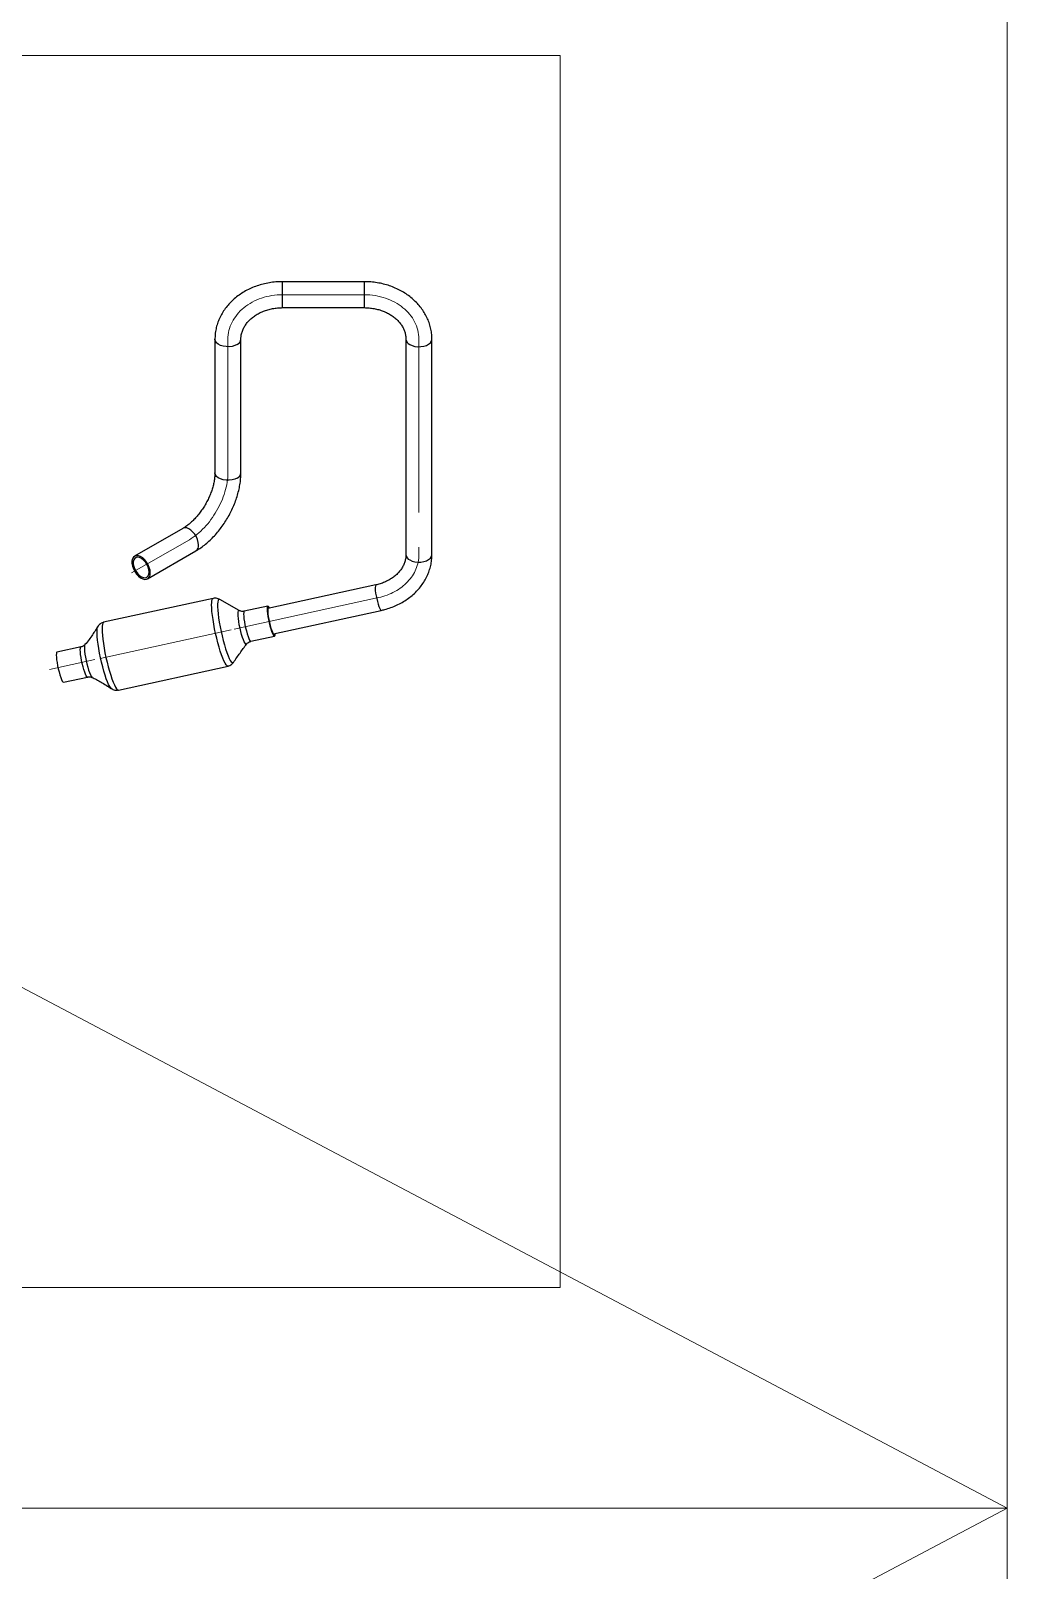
# Model space of a CAD drawing. Header units: millimetres. Extents: x -274 to 1592, y -149 to 3482.
# Drawn here: x 1234 to 1592, y 1859 to 2423 of the extents above; entities that cross this region are included whole.
import ezdxf

# ---------------------------------------------------------------- set-up
doc = ezdxf.new("R2010")
doc.units = ezdxf.units.MM
doc.header["$LTSCALE"] = 5
doc.linetypes.add('CENTERX2', pattern=[20.32, 12.7, -2.54, 2.54, -2.54])
doc.layers.add('Dimensão', color=252, linetype='Continuous', lineweight=13)

msp = doc.modelspace()

# ---------------------------------------------------------------- linework, layer by layer
at = {"color": 7, "linetype": 'Continuous', "lineweight": 25}
for p, q in [((1356.16, 2331.498), (1326.16, 2331.498)), ((1326.16, 2321.973), (1326.16, 2331.498)), ((1356.16, 2321.973), (1356.16, 2331.498)), ((1326.16, 2321.973), (1356.16, 2321.973)), ((1301.397, 2310.404), (1301.397, 2261.412)), ((1310.922, 2261.412), (1310.922, 2310.404)), ((1371.397, 2310.404), (1371.397, 2231.435)), ((1380.922, 2231.435), (1380.922, 2310.404)), ((1289.637, 2241.042), (1271.959, 2230.837)), ((1276.721, 2222.587), (1294.399, 2232.793)), ((1360.318, 2220.313), (1320.832, 2211.674)), ((1300.765, 2215.408), (1260.587, 2206.618)), ((1310.286, 2210.938), (1303.137, 2215.019)), ((1320.776, 2212.57), (1312.167, 2210.686)), ((1322.868, 2202.369), (1362.354, 2211.008)), ((1258.481, 2205.1), (1258.497, 2205.126)), ((1314.582, 2199.647), (1323.191, 2201.531)), ((1252.312, 2197.59), (1243.502, 2195.663)), ((1266.016, 2181.805), (1306.194, 2190.595)), ((1308.18, 2191.931), (1308.198, 2191.957)), ((1245.917, 2184.624), (1254.727, 2186.551))]:
    msp.add_line(p, q, dxfattribs=at)
at = {"color": 7, "linetype": 'CENTERX2', "lineweight": 18}
for p, q in [((1326.16, 2326.735), (1356.16, 2326.735)), ((1306.16, 2261.412), (1306.16, 2310.404)), ((1376.16, 2310.404), (1376.16, 2231.435)), ((1270.876, 2224.712), (1292.018, 2236.917)), ((1361.336, 2215.66), (1308.417, 2204.082)), ((1259.394, 2193.356), (1307.387, 2203.857)), ((1257.427, 2192.926), (1240.802, 2189.288))]:
    msp.add_line(p, q, dxfattribs=at)
at = {"color": 7, "linetype": 'Continuous', "lineweight": 25, "flags": 128}
for points in [[(1309.527, 2308.46), (1308.66, 2308.064), (1307.658, 2307.795), (1306.575, 2307.666), (1305.47, 2307.684), (1304.402, 2307.849), (1303.428, 2308.152), (1302.602, 2308.577), (1301.968, 2309.1), (1301.56, 2309.693), (1301.399, 2310.325), (1301.397, 2310.406)], [(1372.792, 2308.46), (1373.66, 2308.064), (1374.662, 2307.795), (1375.745, 2307.666), (1376.85, 2307.684), (1377.918, 2307.849), (1378.892, 2308.152), (1379.718, 2308.577), (1380.352, 2309.1), (1380.76, 2309.693), (1380.92, 2310.325), (1380.922, 2310.406)], [(1309.527, 2259.468), (1308.66, 2259.072), (1307.658, 2258.802), (1306.575, 2258.673), (1305.47, 2258.692), (1304.402, 2258.857), (1303.428, 2259.16), (1302.602, 2259.584), (1301.968, 2260.107), (1301.56, 2260.7), (1301.399, 2261.332), (1301.397, 2261.412)], [(1295.385, 2234.973), (1295.295, 2235.922), (1295.027, 2236.925), (1294.597, 2237.928), (1294.029, 2238.876), (1293.352, 2239.718), (1292.603, 2240.409), (1291.822, 2240.912), (1291.052, 2241.2), (1290.334, 2241.257), (1289.707, 2241.08), (1289.637, 2241.042)], [(1277.708, 2224.768), (1277.617, 2225.717), (1277.349, 2226.72), (1276.92, 2227.722), (1276.351, 2228.67), (1275.674, 2229.513), (1274.925, 2230.204), (1274.144, 2230.707), (1273.374, 2230.995), (1272.656, 2231.052), (1272.029, 2230.875), (1271.527, 2230.473), (1271.176, 2229.869), (1270.995, 2229.094), (1270.995, 2228.192), (1271.176, 2227.209), (1271.527, 2226.199), (1272.029, 2225.218), (1272.656, 2224.316), (1273.374, 2223.544), (1274.144, 2222.943), (1274.925, 2222.545), (1275.674, 2222.371), (1276.351, 2222.432), (1276.92, 2222.723), (1277.349, 2223.229), (1277.617, 2223.924), (1277.708, 2224.768)], [(1277.248, 2225.033), (1277.157, 2225.921), (1276.888, 2226.859), (1276.46, 2227.787), (1275.898, 2228.648), (1275.239, 2229.387), (1274.523, 2229.958), (1273.795, 2230.325), (1273.102, 2230.465), (1272.486, 2230.37), (1271.987, 2230.044), (1271.636, 2229.509), (1271.455, 2228.798), (1271.455, 2227.957), (1271.636, 2227.037), (1271.987, 2226.096), (1272.486, 2225.195), (1273.102, 2224.388), (1273.795, 2223.728), (1274.523, 2223.255), (1275.239, 2223), (1275.898, 2222.977), (1276.46, 2223.19), (1276.888, 2223.623), (1277.157, 2224.251), (1277.248, 2225.033)], [(1372.792, 2229.491), (1373.66, 2229.095), (1374.662, 2228.825), (1375.745, 2228.696), (1376.85, 2228.714), (1377.918, 2228.88), (1378.892, 2229.183), (1379.718, 2229.607), (1380.352, 2230.13), (1380.76, 2230.723), (1380.92, 2231.355), (1380.922, 2231.435)], [(1300.192, 2213.018), (1300.224, 2213.941), (1300.32, 2214.651), (1300.477, 2215.134), (1300.692, 2215.382), (1300.765, 2215.408)], [(1306.193, 2190.595), (1306.139, 2190.589), (1305.844, 2190.703), (1305.503, 2191.058), (1305.123, 2191.644), (1304.711, 2192.452), (1304.275, 2193.465), (1303.823, 2194.663), (1303.365, 2196.024), (1302.909, 2197.521), (1302.464, 2199.124), (1302.038, 2200.803), (1301.641, 2202.525), (1301.28, 2204.256), (1300.961, 2205.962), (1300.692, 2207.611), (1300.477, 2209.17), (1300.32, 2210.61), (1300.224, 2211.901), (1300.192, 2213.018)], [(1303.137, 2215.019), (1302.981, 2215.079), (1302.732, 2214.998), (1302.541, 2214.671), (1302.411, 2214.104), (1302.346, 2213.31), (1302.346, 2212.305), (1302.411, 2211.11), (1302.541, 2209.753), (1302.732, 2208.26), (1302.981, 2206.664), (1303.281, 2204.999), (1303.628, 2203.301), (1304.012, 2201.605), (1304.427, 2199.949), (1304.863, 2198.366), (1305.311, 2196.891), (1305.761, 2195.556), (1306.204, 2194.388), (1306.631, 2193.413), (1307.031, 2192.652), (1307.398, 2192.12), (1307.722, 2191.829), (1307.998, 2191.785), (1308.18, 2191.931)], [(1321.409, 2211.8), (1321.253, 2212.103), (1321.005, 2212.456), (1320.801, 2212.573), (1320.648, 2212.448), (1320.553, 2212.087), (1320.521, 2211.507), (1320.553, 2210.731), (1320.648, 2209.795), (1320.801, 2208.738), (1321.005, 2207.608), (1321.253, 2206.454), (1321.532, 2205.325), (1321.831, 2204.272), (1322.137, 2203.341), (1322.436, 2202.571), (1322.715, 2201.998), (1322.962, 2201.645), (1323.167, 2201.528), (1323.32, 2201.653), (1323.414, 2202.013), (1323.445, 2202.495)], [(1360.465, 2216.372), (1360.689, 2215.292), (1360.949, 2214.232), (1361.229, 2213.249), (1361.515, 2212.396), (1361.791, 2211.718), (1362.043, 2211.254), (1362.257, 2211.027), (1362.354, 2211.008)], [(1312.974, 2198.627), (1312.872, 2198.548), (1312.668, 2198.615), (1312.418, 2198.919), (1312.134, 2199.446), (1311.825, 2200.178), (1311.504, 2201.086), (1311.183, 2202.135), (1310.874, 2203.285), (1310.589, 2204.492), (1310.34, 2205.708), (1310.135, 2206.888), (1309.983, 2207.986), (1309.89, 2208.96), (1309.858, 2209.773), (1309.89, 2210.393), (1309.983, 2210.796), (1310.135, 2210.967), (1310.288, 2210.937)], [(1312.167, 2210.686), (1312.039, 2210.564), (1311.944, 2210.204), (1311.912, 2209.623), (1311.944, 2208.848), (1312.039, 2207.911), (1312.192, 2206.855), (1312.396, 2205.725), (1312.644, 2204.57), (1312.923, 2203.442), (1313.222, 2202.389), (1313.528, 2201.457), (1313.827, 2200.688), (1314.106, 2200.114), (1314.353, 2199.761), (1314.558, 2199.644), (1314.582, 2199.647)], [(1321.1, 2211.732), (1320.935, 2211.785), (1320.804, 2211.603), (1320.737, 2211.175), (1320.737, 2210.525), (1320.804, 2209.687), (1320.935, 2208.708), (1321.122, 2207.639), (1321.356, 2206.538), (1321.624, 2205.465), (1321.911, 2204.478), (1322.202, 2203.629), (1322.481, 2202.964), (1322.733, 2202.52), (1322.945, 2202.32), (1323.105, 2202.375), (1323.135, 2202.427)], [(1263.473, 2182.301), (1263.211, 2182.553), (1262.847, 2183.08), (1262.45, 2183.835), (1262.027, 2184.802), (1261.588, 2185.959), (1261.142, 2187.283), (1260.698, 2188.745), (1260.265, 2190.314), (1259.854, 2191.957), (1259.473, 2193.638), (1259.13, 2195.322), (1258.831, 2196.972), (1258.585, 2198.554), (1258.395, 2200.034), (1258.267, 2201.38), (1258.202, 2202.564), (1258.202, 2203.561), (1258.267, 2204.348), (1258.395, 2204.91), (1258.481, 2205.1)], [(1260.587, 2206.618), (1260.514, 2206.591), (1260.299, 2206.344), (1260.142, 2205.861), (1260.046, 2205.151), (1260.014, 2204.228)], [(1260.014, 2204.228), (1260.046, 2203.11), (1260.142, 2201.819), (1260.299, 2200.38), (1260.514, 2198.821), (1260.784, 2197.172), (1261.102, 2195.465), (1261.463, 2193.734), (1261.861, 2192.013), (1262.286, 2190.334), (1262.731, 2188.73), (1263.187, 2187.234), (1263.645, 2185.873), (1264.097, 2184.674), (1264.533, 2183.661), (1264.945, 2182.854), (1265.325, 2182.267), (1265.666, 2181.913), (1265.961, 2181.798), (1266.016, 2181.805)], [(1243.502, 2195.663), (1243.374, 2195.541), (1243.279, 2195.18), (1243.247, 2194.6), (1243.279, 2193.824), (1243.374, 2192.888), (1243.527, 2191.831), (1243.731, 2190.701), (1243.978, 2189.547), (1244.258, 2188.418), (1244.557, 2187.365), (1244.862, 2186.434), (1245.162, 2185.664), (1245.441, 2185.091), (1245.688, 2184.738), (1245.893, 2184.621), (1245.917, 2184.624)], [(1254.727, 2186.551), (1254.702, 2186.549), (1254.498, 2186.665), (1254.25, 2187.018), (1253.971, 2187.592), (1253.672, 2188.361), (1253.366, 2189.293), (1253.067, 2190.346), (1252.788, 2191.474), (1252.541, 2192.629), (1252.336, 2193.759), (1252.183, 2194.815), (1252.089, 2195.752), (1252.057, 2196.527), (1252.089, 2197.108), (1252.183, 2197.469), (1252.311, 2197.59)], [(1253.769, 2198.429), (1253.648, 2198.161), (1253.583, 2197.651), (1253.583, 2196.928), (1253.648, 2196.021), (1253.776, 2194.968), (1253.961, 2193.81), (1254.196, 2192.596), (1254.471, 2191.375), (1254.775, 2190.198), (1255.095, 2189.112), (1255.419, 2188.163), (1255.733, 2187.388), (1256.024, 2186.819), (1256.28, 2186.481), (1256.39, 2186.403)]]:
    msp.add_lwpolyline(points, dxfattribs=at)
at = {"color": 7, "linetype": 'Continuous', "lineweight": 25}
for centre, radius, start, end in [((1308.601, 2310.599), 2.33, 293.41871, 354.85945), ((1373.719, 2310.599), 2.33, 185.13884, 246.58146), ((1308.605, 2261.602), 2.325, 293.37544, 355.30442), ((1293.075, 2234.705), 2.326, 304.69229, 6.61989), ((1373.715, 2231.625), 2.325, 184.69558, 246.62456), ((1366.729, 2218.578), 6.641, 164.85762, 199.39548)]:
    msp.add_arc(centre, radius, start, end, dxfattribs=at)
at = {"color": 7, "linetype": 'CENTERX2', "lineweight": 18}
for centre, major_axis, ratio, start_param, end_param in [((1326.16, 2310.404), (20, 0), 0.8165408, 1.5707963, 3.1415927), ((1356.16, 2310.404), (-20, 0), 0.8165408, 3.1415927, 4.712389), ((1292.018, 2253.248), (-9.999, -17.321), 0.5773815, 0.7853169, 2.3561132), ((1356.16, 2231.435), (-20, 0), 0.8165408, 1.8325957, 3.1415927)]:
    msp.add_ellipse(centre, major_axis=major_axis, ratio=ratio, start_param=start_param, end_param=end_param, dxfattribs=at)
at = {"color": 7, "linetype": 'Continuous', "lineweight": 25}
for points, knots in [([(1326.16, 2331.498), (1325.721, 2331.492), (1324.497, 2331.475), (1322.495, 2331.297), (1320.179, 2330.91), (1317.915, 2330.335), (1315.723, 2329.579), (1313.622, 2328.647), (1311.633, 2327.546), (1309.775, 2326.287), (1308.067, 2324.879), (1306.524, 2323.337), (1305.163, 2321.675), (1303.996, 2319.91), (1303.035, 2318.06), (1302.285, 2316.143), (1301.759, 2314.179), (1301.451, 2312.26), (1301.414, 2310.997), (1301.397, 2310.404)], [0, 0, 0, 0, 0.0343881, 0.0958652, 0.1573932, 0.2189504, 0.2805256, 0.3420987, 0.403639, 0.4651036, 0.5264379, 0.5875783, 0.6484593, 0.7090215, 0.7692221, 0.8290445, 0.8885034, 0.9476469, 1, 1, 1, 1]), ([(1380.922, 2310.404), (1380.914, 2310.812), (1380.893, 2311.884), (1380.671, 2313.612), (1380.213, 2315.566), (1379.54, 2317.47), (1378.661, 2319.311), (1377.583, 2321.073), (1376.314, 2322.741), (1374.865, 2324.302), (1373.247, 2325.739), (1371.473, 2327.042), (1369.561, 2328.197), (1367.526, 2329.193), (1365.388, 2330.021), (1363.165, 2330.675), (1360.879, 2331.144), (1358.537, 2331.442), (1356.956, 2331.479), (1356.16, 2331.498)], [0, 0, 0, 0, 0.0359689, 0.0946867, 0.1534074, 0.2122264, 0.2712393, 0.3305197, 0.3901134, 0.4500371, 0.5102805, 0.5708126, 0.6315897, 0.6925634, 0.7536879, 0.8149241, 0.8762424, 0.9376221, 1, 1, 1, 1]), ([(1310.922, 2310.404), (1310.926, 2310.597), (1310.94, 2311.248), (1311.109, 2312.351), (1311.527, 2313.696), (1312.159, 2314.994), (1312.986, 2316.224), (1313.996, 2317.37), (1315.172, 2318.416), (1316.501, 2319.352), (1317.965, 2320.163), (1319.545, 2320.838), (1321.219, 2321.367), (1322.965, 2321.738), (1324.622, 2321.941), (1325.693, 2321.963), (1326.16, 2321.973)], [0, 0, 0, 0, 0.0345563, 0.1165082, 0.1977466, 0.2772344, 0.3547709, 0.4306531, 0.5053179, 0.5791605, 0.6524819, 0.7254908, 0.7983207, 0.8710489, 0.9437137, 1, 1, 1, 1]), ([(1356.16, 2321.973), (1356.456, 2321.969), (1357.354, 2321.957), (1358.846, 2321.815), (1360.601, 2321.491), (1362.291, 2321.009), (1363.888, 2320.382), (1365.372, 2319.62), (1366.723, 2318.738), (1367.925, 2317.751), (1368.963, 2316.675), (1369.83, 2315.525), (1370.517, 2314.314), (1371.016, 2313.052), (1371.337, 2311.743), (1371.377, 2310.856), (1371.397, 2310.404)], [0, 0, 0, 0, 0.0356723, 0.1081842, 0.180672, 0.2531045, 0.3254955, 0.3978847, 0.4703512, 0.5430267, 0.616112, 0.6898898, 0.7647269, 0.8410457, 0.9192251, 1, 1, 1, 1]), ([(1301.397, 2261.412), (1301.394, 2261.184), (1301.385, 2260.518), (1301.275, 2259.321), (1301.021, 2257.809), (1300.631, 2256.219), (1300.108, 2254.581), (1299.455, 2252.92), (1298.679, 2251.265), (1297.792, 2249.642), (1296.806, 2248.078), (1295.738, 2246.598), (1294.607, 2245.226), (1293.434, 2243.981), (1292.24, 2242.882), (1291.075, 2241.961), (1290.208, 2241.378), (1289.745, 2241.105), (1289.637, 2241.042)], [0, 0, 0, 0, 0.03456168, 0.10081353, 0.1675885, 0.23495542, 0.3028574, 0.37119613, 0.43985371, 0.50870402, 0.5776181, 0.64643917, 0.71502172, 0.78323849, 0.8509687, 0.91810763, 0.98083541, 1, 1, 1, 1]), ([(1294.399, 2232.793), (1294.722, 2232.986), (1295.639, 2233.532), (1297.114, 2234.573), (1298.8, 2235.954), (1300.418, 2237.488), (1301.958, 2239.156), (1303.409, 2240.942), (1304.76, 2242.83), (1306.002, 2244.806), (1307.126, 2246.853), (1308.122, 2248.955), (1308.982, 2251.096), (1309.697, 2253.26), (1310.26, 2255.433), (1310.659, 2257.597), (1310.885, 2259.598), (1310.911, 2260.853), (1310.922, 2261.412)], [0, 0, 0, 0, 0.0357899, 0.1013366, 0.166749, 0.2320021, 0.2970478, 0.3618988, 0.4266014, 0.4912191, 0.5558243, 0.6204842, 0.6852613, 0.7502347, 0.8154808, 0.8810661, 0.9470328, 1, 1, 1, 1]), ([(1371.397, 2231.435), (1371.393, 2231.242), (1371.38, 2230.591), (1371.211, 2229.488), (1370.792, 2228.143), (1370.161, 2226.845), (1369.334, 2225.615), (1368.324, 2224.47), (1367.148, 2223.423), (1365.819, 2222.488), (1364.355, 2221.676), (1362.775, 2221.002), (1361.41, 2220.566), (1360.576, 2220.373), (1360.318, 2220.313)], [0, 0, 0, 0, 0.041595, 0.1402394, 0.2380251, 0.3337036, 0.4270333, 0.5183717, 0.6082448, 0.6971281, 0.7853842, 0.8732641, 0.9609285, 1, 1, 1, 1]), ([(1362.354, 2211.008), (1362.779, 2211.107), (1363.962, 2211.383), (1365.854, 2211.982), (1367.988, 2212.853), (1370.018, 2213.897), (1371.923, 2215.103), (1373.685, 2216.461), (1375.286, 2217.959), (1376.711, 2219.581), (1377.946, 2221.313), (1378.979, 2223.136), (1379.801, 2225.032), (1380.407, 2226.982), (1380.783, 2228.93), (1380.912, 2230.421), (1380.921, 2231.243), (1380.922, 2231.435)], [0, 0, 0, 0, 0.0412107, 0.1147569, 0.1883584, 0.261935, 0.3354405, 0.408814, 0.4819826, 0.5548678, 0.6273946, 0.6995038, 0.7711637, 0.8423787, 0.9131926, 0.979765, 1, 1, 1, 1]), ([(1303.215, 2214.952), (1303.124, 2215.013), (1302.845, 2215.201), (1302.244, 2215.409), (1301.496, 2215.523), (1301.002, 2215.438), (1300.77, 2215.399)], [0, 0, 0, 0, 0.1443173, 0.4401503, 0.7372663, 1, 1, 1, 1]), ([(1312.155, 2210.703), (1312.091, 2210.684), (1311.786, 2210.59), (1311.234, 2210.622), (1310.658, 2210.75), (1310.4, 2210.891), (1310.308, 2210.941)], [0, 0, 0, 0, 0.0992901, 0.4778499, 0.8136397, 1, 1, 1, 1]), ([(1258.495, 2205.123), (1258.196, 2204.646), (1257.557, 2203.629), (1256.514, 2202.025), (1255.287, 2200.223), (1254.285, 2199.038), (1253.769, 2198.428)], [0, 0, 0, 0, 0.2140393, 0.4565126, 0.7203054, 1, 1, 1, 1]), ([(1260.602, 2206.609), (1260.567, 2206.605), (1260.256, 2206.572), (1259.727, 2206.321), (1259.107, 2205.89), (1258.683, 2205.43), (1258.514, 2205.136), (1258.448, 2205.021)], [0, 0, 0, 0, 0.0367998, 0.3232997, 0.5866178, 0.8384138, 1, 1, 1, 1]), ([(1253.718, 2198.398), (1253.628, 2198.302), (1253.389, 2198.047), (1252.892, 2197.746), (1252.479, 2197.65), (1252.303, 2197.609)], [0, 0, 0, 0, 0.2548399, 0.68165, 1, 1, 1, 1]), ([(1308.18, 2191.93), (1308.986, 2193.086), (1310.586, 2195.38), (1312.181, 2197.548), (1312.972, 2198.624)], [0, 0, 0, 0, 0.5035766, 1, 1, 1, 1]), ([(1313.002, 2198.656), (1313.012, 2198.671), (1313.119, 2198.835), (1313.484, 2199.164), (1314.019, 2199.502), (1314.426, 2199.591), (1314.594, 2199.628)], [0, 0, 0, 0, 0.0346258, 0.377975, 0.7436786, 1, 1, 1, 1]), ([(1306.184, 2190.616), (1306.272, 2190.628), (1306.629, 2190.681), (1307.188, 2190.966), (1307.77, 2191.419), (1308.109, 2191.798), (1308.223, 2192.001), (1308.237, 2192.026)], [0, 0, 0, 0, 0.0991751, 0.4050894, 0.6880079, 0.9608726, 1, 1, 1, 1]), ([(1254.737, 2186.532), (1254.813, 2186.554), (1255.13, 2186.649), (1255.685, 2186.609), (1256.178, 2186.507), (1256.366, 2186.409), (1256.388, 2186.398)], [0, 0, 0, 0, 0.1355854, 0.5678318, 0.9515383, 1, 1, 1, 1]), ([(1256.396, 2186.401), (1256.912, 2186.164), (1257.992, 2185.669), (1259.696, 2184.696), (1261.545, 2183.56), (1262.823, 2182.725), (1263.486, 2182.292)], [0, 0, 0, 0, 0.2196557, 0.4593299, 0.7195237, 1, 1, 1, 1]), ([(1263.414, 2182.346), (1263.597, 2182.23), (1263.973, 2181.989), (1264.692, 2181.767), (1265.397, 2181.693), (1265.831, 2181.787), (1266.006, 2181.825)], [0, 0, 0, 0, 0.25972309, 0.53583758, 0.81345447, 1, 1, 1, 1])]:
    msp.add_open_spline(points, degree=3, knots=knots, dxfattribs=at)
at = {"layer": 'Dimensão'}
for p, q in [((1591.764, 1881.899), (-81.243, 2765.844)), ((-81.243, 997.955), (1591.764, 1881.899))]:
    msp.add_line(p, q, dxfattribs=at)
for points in [[(-81.243, 2765.844), (-81.243, 1881.899), (1591.764, 1881.899), (1591.764, 2765.844)], [(976.269, 1962.801), (976.269, 2414.409), (1427.877, 2414.409), (1427.877, 1962.801)], [(-81.243, 1881.899), (-81.243, 997.955), (1591.764, 997.955), (1591.764, 1881.899)]]:
    msp.add_lwpolyline(points, close=True, dxfattribs=at)

doc.saveas('drawing.dxf')
